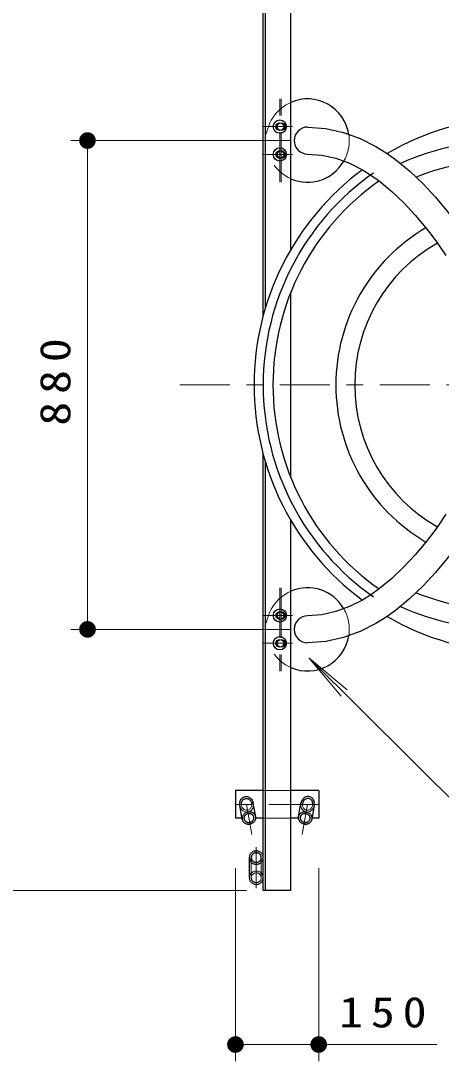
# Model space of a CAD drawing. Units: millimetres on the paper, scale 1:30. Extents: x -365 to 0, y -33 to 257.
# Drawn here: x -321.5 to -296.2, y 154.9 to 217.4 of the extents above; entities that cross this region are included whole.
import ezdxf

# ---------------------------------------------------------------- set-up
doc = ezdxf.new("R2010")
doc.units = ezdxf.units.MM
doc.linetypes.add('USER1', pattern=[4.5, 2.5, -2])
doc.linetypes.add('USER2', pattern=[6, 3, -1, 1, -1])
doc.layers.add('LY_1', color=7, linetype='Continuous', lineweight=13)
doc.styles.add('ＭＳ ゴシック', font='')
doc.styles.get('ＭＳ ゴシック').set_extended_font_data('MS Gothic')

# ---------------------------------------------------------------- blocks, each defined once
blk = doc.blocks.new('filled_dot')
at = {"color": 0, "linetype": 'Continuous', "lineweight": -2, "const_width": 1.25}
blk.add_lwpolyline([(-0.625, 0, 1), (0.625, 0, 1)], format="xyb", close=True, dxfattribs=at)

msp = doc.modelspace()

# ---------------------------------------------------------------- linework, layer by layer
at = {"layer": 'LY_1', "lineweight": 25}
for p, q in [((-306.934, 199.668), (-306.934, 225.838)), ((-306.801, 200.137), (-306.801, 225.838)), ((-305.268, 203.646), (-305.268, 225.838)), ((-305.268, 189.924), (-305.268, 201.086)), ((-306.934, 165.171), (-306.934, 191.342)), ((-306.801, 165.171), (-306.801, 190.873)), ((-305.268, 165.171), (-305.268, 187.363)), ((-308.601, 171.171), (-308.601, 169.505)), ((-306.934, 171.171), (-308.601, 171.171)), ((-303.601, 171.171), (-305.268, 171.171)), ((-303.601, 171.171), (-303.601, 169.505)), ((-308.2, 169.448), (-308.338, 170.272)), ((-307.38, 169.593), (-307.532, 170.414)), ((-304.822, 169.593), (-304.67, 170.414)), ((-304.001, 169.448), (-303.864, 170.272)), ((-308.21, 169.505), (-308.601, 169.505)), ((-306.934, 169.505), (-307.376, 169.505)), ((-304.826, 169.505), (-305.268, 169.505)), ((-303.601, 169.505), (-303.992, 169.505)), ((-307.768, 167.144), (-307.768, 165.938)), ((-305.268, 165.171), (-306.934, 165.171))]:
    msp.add_line(p, q, dxfattribs=at)
at = {"layer": 'LY_1', "linetype": 'USER2'}
for p, q in [((-305.934, 207.671), (-305.934, 212.671)), ((-305.851, 207.671), (-305.851, 212.671)), ((-305.184, 211.005), (-306.934, 211.005)), ((-305.184, 209.338), (-306.934, 209.338)), ((-311.934, 195.505), (-218.854, 195.505)), ((-305.934, 183.338), (-305.934, 178.338)), ((-305.851, 183.338), (-305.851, 178.338)), ((-305.184, 181.671), (-306.934, 181.671)), ((-305.184, 180.005), (-306.934, 180.005)), ((-303.601, 170.338), (-308.601, 170.338)), ((-307.616, 168.533), (-307.934, 170.338)), ((-304.586, 168.533), (-304.268, 170.338)), ((-307.351, 165.31), (-307.351, 167.767))]:
    msp.add_line(p, q, dxfattribs=at)
at = {"layer": 'LY_1'}
for p, q in [((-305.268, 210.171), (-318.483, 210.171)), ((-317.483, 180.838), (-317.483, 210.171)), ((-305.268, 180.838), (-318.483, 180.838)), ((-304.2, 179.126), (-302.263, 176.835)), ((-304.2, 179.126), (-301.895, 177.206)), ((-293.13, 168.131), (-304.2, 179.126)), ((-308.601, 166.505), (-308.601, 154.927)), ((-303.601, 166.505), (-303.601, 154.927)), ((-307.934, 165.171), (-329.601, 165.171)), ((-296.515, 155.927), (-308.601, 155.927))]:
    msp.add_line(p, q, dxfattribs=at)
at = {"layer": 'LY_1', "linetype": 'USER1'}
for p, q in [((-306.934, 171.171), (-305.268, 171.171)), ((-305.268, 169.505), (-306.934, 169.505)), ((-307.651, 167.144), (-307.651, 165.938)), ((-307.051, 167.144), (-307.051, 165.938))]:
    msp.add_line(p, q, dxfattribs=at)
at = {"layer": 'LY_1', "lineweight": 25}
for points in [[(-304.268, 210.981), (-303.165, 210.895), (-302.108, 210.657), (-301.107, 210.292), (-300.171, 209.822), (-299.559, 209.44), (-298.994, 209.034), (-298.131, 208.324), (-297.331, 207.565), (-296.588, 206.767), (-295.899, 205.944), (-295.522, 205.459), (-295.155, 204.959), (-294.589, 204.117), (-294.062, 203.239), (-293.579, 202.327), (-293.145, 201.385), (-292.765, 200.415), (-292.444, 199.42), (-292.188, 198.403), (-292.004, 197.367), (-291.897, 196.315)], [(-304.268, 209.361), (-303.412, 209.294), (-302.568, 209.104), (-301.752, 208.806), (-300.978, 208.417), (-300.464, 208.096), (-299.974, 207.744), (-299.206, 207.113), (-298.484, 206.427), (-297.804, 205.696), (-297.164, 204.933), (-296.814, 204.482), (-296.476, 204.021), (-295.968, 203.266)], [(-291.897, 194.695), (-292.004, 193.643), (-292.188, 192.607), (-292.444, 191.59), (-292.765, 190.595), (-293.145, 189.625), (-293.579, 188.683), (-294.062, 187.771), (-294.589, 186.893), (-295.155, 186.051), (-295.522, 185.551), (-295.899, 185.066), (-296.588, 184.243), (-297.331, 183.445), (-298.131, 182.685), (-298.994, 181.976), (-299.559, 181.57), (-300.171, 181.188), (-301.107, 180.717), (-302.108, 180.352), (-303.165, 180.114), (-304.268, 180.028)], [(-295.968, 187.743), (-296.476, 186.988), (-296.814, 186.527), (-297.164, 186.077), (-297.804, 185.313), (-298.484, 184.583), (-299.206, 183.897), (-299.974, 183.266), (-300.464, 182.914), (-300.978, 182.593), (-301.752, 182.203), (-302.568, 181.906), (-303.412, 181.715), (-304.268, 181.648)], [(-308.337, 170.267), (-308.345, 170.334), (-308.344, 170.401), (-308.335, 170.467), (-308.318, 170.53), (-308.293, 170.589), (-308.26, 170.643), (-308.221, 170.691), (-308.176, 170.732), (-308.126, 170.765), (-308.073, 170.789), (-308.016, 170.804), (-307.958, 170.809), (-307.899, 170.805), (-307.841, 170.791), (-307.785, 170.768), (-307.732, 170.736), (-307.683, 170.697), (-307.639, 170.65), (-307.602, 170.596), (-307.571, 170.537), (-307.547, 170.475), (-307.531, 170.409)], [(-308.238, 170.285), (-308.243, 170.335), (-308.243, 170.386), (-308.236, 170.435), (-308.223, 170.483), (-308.204, 170.527), (-308.18, 170.568), (-308.15, 170.604), (-308.117, 170.635), (-308.079, 170.659), (-308.039, 170.678), (-307.996, 170.689), (-307.952, 170.693), (-307.908, 170.69), (-307.864, 170.679), (-307.822, 170.662), (-307.782, 170.638), (-307.745, 170.608), (-307.712, 170.573), (-307.684, 170.532), (-307.66, 170.488), (-307.642, 170.441), (-307.631, 170.392)], [(-303.864, 170.267), (-303.857, 170.334), (-303.858, 170.401), (-303.867, 170.467), (-303.884, 170.53), (-303.909, 170.589), (-303.942, 170.643), (-303.981, 170.691), (-304.025, 170.732), (-304.075, 170.765), (-304.129, 170.789), (-304.185, 170.804), (-304.244, 170.809), (-304.302, 170.805), (-304.36, 170.791), (-304.416, 170.768), (-304.469, 170.736), (-304.518, 170.697), (-304.562, 170.65), (-304.6, 170.596), (-304.631, 170.537), (-304.655, 170.475), (-304.671, 170.409)], [(-303.964, 170.285), (-303.958, 170.335), (-303.959, 170.386), (-303.966, 170.435), (-303.979, 170.483), (-303.998, 170.527), (-304.022, 170.568), (-304.051, 170.604), (-304.085, 170.635), (-304.123, 170.659), (-304.163, 170.678), (-304.206, 170.689), (-304.25, 170.693), (-304.294, 170.69), (-304.337, 170.679), (-304.38, 170.662), (-304.42, 170.638), (-304.456, 170.608), (-304.489, 170.573), (-304.518, 170.532), (-304.541, 170.488), (-304.559, 170.441), (-304.571, 170.392)], [(-307.768, 165.938), (-307.764, 165.886), (-307.753, 165.834), (-307.736, 165.785), (-307.712, 165.738), (-307.681, 165.694), (-307.645, 165.655), (-307.604, 165.62), (-307.559, 165.591), (-307.51, 165.568), (-307.459, 165.551), (-307.405, 165.541), (-307.351, 165.537), (-307.296, 165.541), (-307.243, 165.551), (-307.191, 165.568), (-307.143, 165.591), (-307.097, 165.62), (-307.056, 165.655), (-307.02, 165.694), (-306.99, 165.738), (-306.966, 165.785), (-306.948, 165.834), (-306.938, 165.886), (-306.934, 165.938)]]:
    msp.add_lwpolyline(points, dxfattribs=at)
at = {"layer": 'LY_1', "linetype": 'USER1'}
for points in [[(-307.531, 170.409), (-307.524, 170.348), (-307.524, 170.286), (-307.53, 170.226), (-307.544, 170.167), (-307.564, 170.111), (-307.591, 170.059), (-307.624, 170.012), (-307.662, 169.971), (-307.704, 169.935), (-307.751, 169.907), (-307.8, 169.886), (-307.852, 169.873), (-307.905, 169.867), (-307.959, 169.87), (-308.013, 169.881), (-308.065, 169.9), (-308.114, 169.926), (-308.161, 169.959), (-308.204, 169.998), (-308.242, 170.044), (-308.275, 170.094), (-308.302, 170.149), (-308.323, 170.207), (-308.337, 170.267)], [(-307.631, 170.392), (-307.625, 170.345), (-307.625, 170.299), (-307.63, 170.253), (-307.64, 170.209), (-307.656, 170.167), (-307.676, 170.128), (-307.7, 170.093), (-307.729, 170.061), (-307.761, 170.035), (-307.796, 170.013), (-307.833, 169.998), (-307.872, 169.988), (-307.913, 169.984), (-307.953, 169.986), (-307.993, 169.994), (-308.032, 170.008), (-308.07, 170.027), (-308.105, 170.052), (-308.137, 170.082), (-308.166, 170.117), (-308.191, 170.155), (-308.211, 170.196), (-308.227, 170.239), (-308.238, 170.285)], [(-304.671, 170.409), (-304.678, 170.342), (-304.677, 170.275), (-304.668, 170.209), (-304.651, 170.146), (-304.626, 170.087), (-304.593, 170.033), (-304.554, 169.985), (-304.51, 169.944), (-304.46, 169.912), (-304.406, 169.888), (-304.35, 169.873), (-304.291, 169.867), (-304.233, 169.872), (-304.175, 169.885), (-304.119, 169.908), (-304.066, 169.94), (-304.017, 169.98), (-303.973, 170.027), (-303.935, 170.08), (-303.904, 170.139), (-303.88, 170.202), (-303.864, 170.267)], [(-304.571, 170.392), (-304.577, 170.341), (-304.576, 170.291), (-304.569, 170.241), (-304.556, 170.194), (-304.537, 170.149), (-304.513, 170.108), (-304.484, 170.072), (-304.45, 170.042), (-304.412, 170.017), (-304.372, 169.999), (-304.329, 169.988), (-304.285, 169.984), (-304.241, 169.987), (-304.198, 169.997), (-304.155, 170.014), (-304.115, 170.038), (-304.079, 170.068), (-304.046, 170.104), (-304.017, 170.144), (-303.994, 170.188), (-303.976, 170.235), (-303.964, 170.285)], [(-306.934, 165.938), (-306.938, 165.99), (-306.948, 166.042), (-306.966, 166.092), (-306.99, 166.139), (-307.02, 166.182), (-307.056, 166.222), (-307.097, 166.256), (-307.143, 166.285), (-307.191, 166.309), (-307.243, 166.325), (-307.296, 166.336), (-307.351, 166.339), (-307.405, 166.336), (-307.459, 166.325), (-307.51, 166.309), (-307.559, 166.285), (-307.604, 166.256), (-307.645, 166.222), (-307.681, 166.182), (-307.712, 166.139), (-307.736, 166.092), (-307.753, 166.042), (-307.764, 165.99), (-307.768, 165.938)]]:
    msp.add_lwpolyline(points, dxfattribs=at)
at = {"layer": 'LY_1', "lineweight": 25}
for points in [[(-307.379, 169.59), (-307.386, 169.621), (-307.396, 169.65), (-307.409, 169.679), (-307.425, 169.707), (-307.444, 169.733), (-307.465, 169.758), (-307.489, 169.781), (-307.515, 169.801), (-307.544, 169.82), (-307.574, 169.836), (-307.605, 169.85), (-307.639, 169.861), (-307.673, 169.87), (-307.708, 169.876), (-307.744, 169.879), (-307.78, 169.88), (-307.816, 169.878), (-307.852, 169.873), (-307.888, 169.865), (-307.922, 169.855), (-307.956, 169.842), (-307.989, 169.827), (-308.02, 169.809), (-308.049, 169.789), (-308.076, 169.767), (-308.101, 169.743), (-308.124, 169.718), (-308.144, 169.69), (-308.162, 169.662), (-308.176, 169.633), (-308.188, 169.602), (-308.196, 169.571), (-308.202, 169.54), (-308.204, 169.508), (-308.204, 169.476), (-308.2, 169.445), (-308.193, 169.414), (-308.183, 169.385), (-308.17, 169.356), (-308.154, 169.328), (-308.135, 169.302), (-308.114, 169.277), (-308.09, 169.254), (-308.064, 169.234), (-308.035, 169.215), (-308.005, 169.199), (-307.974, 169.185), (-307.94, 169.174), (-307.906, 169.165), (-307.871, 169.159), (-307.835, 169.156), (-307.799, 169.155), (-307.763, 169.157), (-307.727, 169.162), (-307.691, 169.17), (-307.657, 169.18), (-307.623, 169.193), (-307.59, 169.208), (-307.559, 169.226), (-307.53, 169.246), (-307.503, 169.268), (-307.478, 169.292), (-307.455, 169.317), (-307.435, 169.344), (-307.417, 169.373), (-307.403, 169.402), (-307.391, 169.433), (-307.382, 169.464), (-307.377, 169.495), (-307.374, 169.527), (-307.375, 169.559)], [(-304.823, 169.59), (-304.826, 169.559), (-304.827, 169.527), (-304.825, 169.495), (-304.819, 169.464), (-304.811, 169.433), (-304.799, 169.402), (-304.784, 169.373), (-304.767, 169.344), (-304.747, 169.317), (-304.724, 169.292), (-304.699, 169.268), (-304.672, 169.246), (-304.642, 169.226), (-304.611, 169.208), (-304.579, 169.193), (-304.545, 169.18), (-304.51, 169.17), (-304.475, 169.162), (-304.439, 169.157), (-304.403, 169.155), (-304.367, 169.156), (-304.331, 169.159), (-304.296, 169.165), (-304.261, 169.174), (-304.228, 169.185), (-304.196, 169.199), (-304.166, 169.215), (-304.138, 169.234), (-304.112, 169.254), (-304.088, 169.277), (-304.067, 169.302), (-304.048, 169.328), (-304.032, 169.356), (-304.019, 169.385), (-304.009, 169.414), (-304.002, 169.445), (-303.998, 169.476), (-303.997, 169.508), (-304, 169.54), (-304.005, 169.571), (-304.014, 169.602), (-304.026, 169.633), (-304.04, 169.662), (-304.058, 169.69), (-304.078, 169.718), (-304.1, 169.743), (-304.126, 169.767), (-304.153, 169.789), (-304.182, 169.809), (-304.213, 169.827), (-304.245, 169.842), (-304.279, 169.855), (-304.314, 169.865), (-304.35, 169.873), (-304.386, 169.878), (-304.422, 169.88), (-304.458, 169.879), (-304.494, 169.876), (-304.529, 169.87), (-304.563, 169.861), (-304.596, 169.85), (-304.628, 169.836), (-304.658, 169.82), (-304.686, 169.801), (-304.712, 169.781), (-304.736, 169.758), (-304.758, 169.733), (-304.776, 169.707), (-304.792, 169.679), (-304.805, 169.65), (-304.816, 169.621)], [(-307.494, 169.57), (-307.499, 169.592), (-307.506, 169.613), (-307.516, 169.634), (-307.527, 169.654), (-307.541, 169.673), (-307.556, 169.691), (-307.573, 169.707), (-307.592, 169.722), (-307.612, 169.735), (-307.634, 169.747), (-307.657, 169.757), (-307.681, 169.765), (-307.705, 169.771), (-307.731, 169.776), (-307.757, 169.778), (-307.783, 169.779), (-307.809, 169.777), (-307.835, 169.773), (-307.86, 169.768), (-307.885, 169.76), (-307.91, 169.751), (-307.933, 169.74), (-307.955, 169.727), (-307.976, 169.713), (-307.996, 169.697), (-308.014, 169.68), (-308.03, 169.662), (-308.045, 169.642), (-308.057, 169.622), (-308.068, 169.6), (-308.076, 169.578), (-308.083, 169.556), (-308.087, 169.533), (-308.088, 169.511), (-308.088, 169.488), (-308.085, 169.465), (-308.08, 169.443), (-308.073, 169.422), (-308.063, 169.401), (-308.052, 169.381), (-308.038, 169.362), (-308.023, 169.344), (-308.006, 169.328), (-307.987, 169.313), (-307.966, 169.3), (-307.945, 169.288), (-307.922, 169.278), (-307.898, 169.27), (-307.873, 169.264), (-307.848, 169.259), (-307.822, 169.257), (-307.796, 169.256), (-307.77, 169.258), (-307.744, 169.262), (-307.719, 169.267), (-307.694, 169.275), (-307.669, 169.284), (-307.646, 169.295), (-307.624, 169.308), (-307.603, 169.322), (-307.583, 169.338), (-307.565, 169.355), (-307.549, 169.373), (-307.534, 169.393), (-307.522, 169.413), (-307.511, 169.435), (-307.503, 169.457), (-307.496, 169.479), (-307.492, 169.502), (-307.491, 169.524), (-307.491, 169.547)], [(-304.708, 169.57), (-304.71, 169.547), (-304.711, 169.524), (-304.709, 169.502), (-304.705, 169.479), (-304.699, 169.457), (-304.691, 169.435), (-304.68, 169.413), (-304.668, 169.393), (-304.653, 169.373), (-304.637, 169.355), (-304.619, 169.338), (-304.599, 169.322), (-304.578, 169.308), (-304.556, 169.295), (-304.532, 169.284), (-304.508, 169.275), (-304.483, 169.267), (-304.457, 169.262), (-304.431, 169.258), (-304.405, 169.256), (-304.379, 169.257), (-304.354, 169.259), (-304.328, 169.264), (-304.304, 169.27), (-304.28, 169.278), (-304.257, 169.288), (-304.235, 169.3), (-304.215, 169.313), (-304.196, 169.328), (-304.179, 169.344), (-304.164, 169.362), (-304.15, 169.381), (-304.139, 169.401), (-304.129, 169.422), (-304.122, 169.443), (-304.117, 169.465), (-304.114, 169.488), (-304.113, 169.511), (-304.115, 169.533), (-304.119, 169.556), (-304.125, 169.578), (-304.134, 169.6), (-304.144, 169.622), (-304.157, 169.642), (-304.171, 169.662), (-304.188, 169.68), (-304.206, 169.697), (-304.225, 169.713), (-304.246, 169.727), (-304.269, 169.74), (-304.292, 169.751), (-304.316, 169.76), (-304.342, 169.768), (-304.367, 169.773), (-304.393, 169.777), (-304.419, 169.779), (-304.445, 169.778), (-304.471, 169.776), (-304.496, 169.771), (-304.521, 169.765), (-304.545, 169.757), (-304.568, 169.747), (-304.589, 169.735), (-304.61, 169.722), (-304.628, 169.707), (-304.646, 169.691), (-304.661, 169.673), (-304.674, 169.654), (-304.686, 169.634), (-304.695, 169.613), (-304.703, 169.592)], [(-307.768, 167.144), (-307.766, 167.109), (-307.761, 167.074), (-307.753, 167.04), (-307.742, 167.007), (-307.728, 166.975), (-307.712, 166.944), (-307.692, 166.914), (-307.67, 166.886), (-307.645, 166.861), (-307.619, 166.837), (-307.59, 166.816), (-307.559, 166.797), (-307.527, 166.781), (-307.493, 166.767), (-307.459, 166.757), (-307.423, 166.749), (-307.387, 166.745), (-307.351, 166.743), (-307.315, 166.745), (-307.278, 166.749), (-307.243, 166.757), (-307.208, 166.767), (-307.175, 166.781), (-307.143, 166.797), (-307.112, 166.816), (-307.083, 166.837), (-307.056, 166.861), (-307.032, 166.886), (-307.01, 166.914), (-306.99, 166.944), (-306.973, 166.975), (-306.959, 167.007), (-306.948, 167.04), (-306.941, 167.074), (-306.936, 167.109), (-306.934, 167.144), (-306.936, 167.179), (-306.941, 167.214), (-306.948, 167.248), (-306.959, 167.281), (-306.973, 167.314), (-306.99, 167.345), (-307.01, 167.374), (-307.032, 167.402), (-307.056, 167.428), (-307.083, 167.451), (-307.112, 167.473), (-307.143, 167.491), (-307.175, 167.508), (-307.208, 167.521), (-307.243, 167.531), (-307.278, 167.539), (-307.315, 167.544), (-307.351, 167.545), (-307.387, 167.544), (-307.423, 167.539), (-307.459, 167.531), (-307.493, 167.521), (-307.527, 167.508), (-307.559, 167.491), (-307.59, 167.473), (-307.619, 167.451), (-307.645, 167.428), (-307.67, 167.402), (-307.692, 167.374), (-307.712, 167.345), (-307.728, 167.314), (-307.742, 167.281), (-307.753, 167.248), (-307.761, 167.214), (-307.766, 167.179)], [(-307.651, 167.144), (-307.65, 167.119), (-307.646, 167.094), (-307.641, 167.069), (-307.633, 167.045), (-307.623, 167.022), (-307.611, 167), (-307.597, 166.979), (-307.581, 166.959), (-307.563, 166.94), (-307.544, 166.923), (-307.523, 166.908), (-307.501, 166.894), (-307.478, 166.882), (-307.453, 166.873), (-307.428, 166.865), (-307.403, 166.86), (-307.377, 166.857), (-307.351, 166.855), (-307.325, 166.857), (-307.299, 166.86), (-307.273, 166.865), (-307.248, 166.873), (-307.224, 166.882), (-307.201, 166.894), (-307.179, 166.908), (-307.158, 166.923), (-307.139, 166.94), (-307.121, 166.959), (-307.105, 166.979), (-307.091, 167), (-307.079, 167.022), (-307.069, 167.045), (-307.061, 167.069), (-307.055, 167.094), (-307.052, 167.119), (-307.051, 167.144), (-307.052, 167.169), (-307.055, 167.194), (-307.061, 167.219), (-307.069, 167.243), (-307.079, 167.266), (-307.091, 167.288), (-307.105, 167.31), (-307.121, 167.33), (-307.139, 167.348), (-307.158, 167.365), (-307.179, 167.381), (-307.201, 167.394), (-307.224, 167.406), (-307.248, 167.415), (-307.273, 167.423), (-307.299, 167.428), (-307.325, 167.432), (-307.351, 167.433), (-307.377, 167.432), (-307.403, 167.428), (-307.428, 167.423), (-307.453, 167.415), (-307.478, 167.406), (-307.501, 167.394), (-307.523, 167.381), (-307.544, 167.365), (-307.563, 167.348), (-307.581, 167.33), (-307.597, 167.31), (-307.611, 167.288), (-307.623, 167.266), (-307.633, 167.243), (-307.641, 167.219), (-307.646, 167.194), (-307.65, 167.169)]]:
    msp.add_lwpolyline(points, close=True, dxfattribs=at)
at = {"layer": 'LY_1', "linetype": 'USER1'}
msp.add_lwpolyline([(-307.651, 165.938), (-307.65, 165.913), (-307.646, 165.888), (-307.641, 165.863), (-307.633, 165.839), (-307.623, 165.816), (-307.611, 165.794), (-307.597, 165.773), (-307.581, 165.753), (-307.563, 165.734), (-307.544, 165.717), (-307.523, 165.702), (-307.501, 165.688), (-307.478, 165.676), (-307.453, 165.667), (-307.428, 165.659), (-307.403, 165.654), (-307.377, 165.651), (-307.351, 165.649), (-307.325, 165.651), (-307.299, 165.654), (-307.273, 165.659), (-307.248, 165.667), (-307.224, 165.676), (-307.201, 165.688), (-307.179, 165.702), (-307.158, 165.717), (-307.139, 165.734), (-307.121, 165.753), (-307.105, 165.773), (-307.091, 165.794), (-307.079, 165.816), (-307.069, 165.839), (-307.061, 165.863), (-307.055, 165.888), (-307.052, 165.913), (-307.051, 165.938), (-307.052, 165.963), (-307.055, 165.988), (-307.061, 166.013), (-307.069, 166.037), (-307.079, 166.06), (-307.091, 166.083), (-307.105, 166.104), (-307.121, 166.124), (-307.139, 166.142), (-307.158, 166.159), (-307.179, 166.175), (-307.201, 166.188), (-307.224, 166.2), (-307.248, 166.209), (-307.273, 166.217), (-307.299, 166.222), (-307.325, 166.226), (-307.351, 166.227), (-307.377, 166.226), (-307.403, 166.222), (-307.428, 166.217), (-307.453, 166.209), (-307.478, 166.2), (-307.501, 166.188), (-307.523, 166.175), (-307.544, 166.159), (-307.563, 166.142), (-307.581, 166.124), (-307.597, 166.104), (-307.611, 166.083), (-307.623, 166.06), (-307.633, 166.037), (-307.641, 166.013), (-307.646, 165.988), (-307.65, 165.963)], close=True, dxfattribs=at)
at = {"layer": 'LY_1', "lineweight": 25}
for centre, radius in [((-305.934, 211.005), 0.4), ((-305.934, 211.005), 0.233), ((-305.851, 211.005), 0.233), ((-305.934, 209.338), 0.4), ((-305.934, 209.338), 0.233), ((-305.851, 209.338), 0.233), ((-305.934, 181.671), 0.4), ((-305.934, 181.671), 0.233), ((-305.851, 181.671), 0.233), ((-305.934, 180.005), 0.4), ((-305.934, 180.005), 0.233), ((-305.851, 180.005), 0.233)]:
    msp.add_circle(centre, radius, dxfattribs=at)
at = {"layer": 'LY_1', "linetype": 'USER1'}
for centre, start, end in [((-304.268, 210.171), 113.57818, 246.42182), ((-304.268, 210.171), 330.18772, 8.36561), ((-304.268, 180.838), 113.57818, 246.42182), ((-304.268, 180.838), 351.63439, 29.81228)]:
    msp.add_arc(centre, 2.5, start, end, dxfattribs=at)
at = {"layer": 'LY_1', "lineweight": 25}
for centre, radius, start, end in [((-304.268, 210.171), 2.5, 8.36561, 113.57818), ((-291.415, 195.505), 16.068, 7.44118, 120.17916), ((-304.268, 210.171), 0.81, 90, 270), ((-292.643, 195.505), 14.603, 7.42654, 114.46814), ((-304.268, 210.171), 2.5, 246.42182, 330.18772), ((-292.643, 195.505), 13.47, 7.78792, 112.26277), ((-291.415, 195.505), 16.068, 126.52582, 233.47418), ((-291.415, 195.505), 15.52, 124.96545, 235.03455), ((-291.415, 195.505), 14.935, 124.96545, 235.03455), ((-291.654, 195.505), 10.92, 120.30643, 239.69357), ((-291.654, 195.505), 9.787, 119.52182, 240.47818), ((-292.643, 195.505), 14.603, 245.53187, 352.55659), ((-292.643, 195.505), 13.47, 247.73723, 352.19949), ((-291.415, 195.505), 16.068, 239.82084, 352.52864), ((-304.268, 180.838), 2.5, 29.81228, 113.57818), ((-304.268, 180.838), 0.81, 90, 270), ((-304.268, 180.838), 2.5, 246.42182, 351.63439)]:
    msp.add_arc(centre, radius, start, end, dxfattribs=at)

# ---------------------------------------------------------------- block references
at = {"layer": 'LY_1', "xscale": 0.4, "yscale": 0.4}
for p, rotation in [((-317.483, 210.171), 270), ((-317.483, 180.838), 90), ((-303.601, 155.927), 180)]:
    msp.add_blockref('filled_dot', p, dxfattribs=dict(at, rotation=rotation))
msp.add_blockref('filled_dot', (-308.601, 155.927), dxfattribs=at)

# ---------------------------------------------------------------- texts
at = {"layer": 'LY_1', "insert": (-318.483, 195.92), "char_height": 1.833, "attachment_point": 8, "rotation": 90, "style": 'ＭＳ ゴシック'}
msp.add_mtext('\\T1.33;\\W1.15;880', dxfattribs=at)
at = {"layer": 'LY_1', "insert": (-299.515, 156.927), "char_height": 1.833, "attachment_point": 8, "style": 'ＭＳ ゴシック'}
msp.add_mtext('\\T1.33;\\W1.15;150', dxfattribs=at)

doc.saveas('drawing.dxf')
